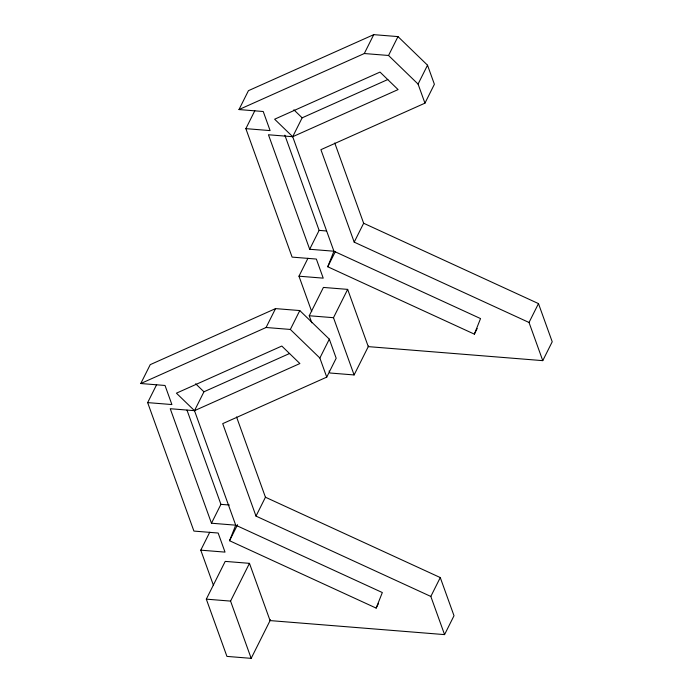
<?xml version="1.0" encoding="UTF-8"?>
<svg xmlns="http://www.w3.org/2000/svg" width="693" height="693" viewBox="0 0 693 693"><rect width="100%" height="100%" fill="white"/><g stroke="black" fill="none" stroke-linecap="round" stroke-linejoin="round"><path stroke-width="1.04" d="M327.746 266.762L333.922 251.212L292.697 136.712L274.627 119.205L380.015 72.081L398.085 89.588L292.697 136.712L268.451 134.763L309.676 249.263L333.922 251.212L480.535 318.581L474.358 334.139L327.746 266.762L335.308 251.654M229.548 540.722L235.715 525.173L194.499 410.672L176.42 393.174L281.808 346.05L299.887 363.548L194.499 410.672L170.244 408.723L211.469 523.224L235.715 525.173L382.328 592.55L376.152 608.099L229.548 540.722L237.578 524.679M254.833 110.707L245.859 128.647L270.105 130.596L263.236 111.512L238.99 109.563L248.432 90.679L373.735 34.65L397.99 36.599L427.52 65.194L434.39 84.277L424.948 103.162L320.911 149.679L354.201 242.143L529.028 322.479L542.766 360.646L368.278 346.63L347.661 289.379L323.414 287.43L309.243 315.748L311.772 322.782M156.627 384.676L147.652 402.607L171.899 404.556L165.029 385.473L140.783 383.524L150.234 364.648L275.537 308.61L299.783 310.559L329.314 339.154L336.183 358.238L326.741 377.122L222.713 423.64L256.003 516.103L430.829 596.448L444.568 634.615L270.071 620.59L249.463 563.34L225.208 561.391L206.315 599.15L226.932 656.401L251.178 658.35L270.504 619.733M292.697 136.712L302.148 117.827L387.837 79.513M238.99 109.563L364.293 53.534L373.735 34.65M194.499 410.672L203.941 391.796L289.631 353.473M364.293 53.534L388.539 55.475L397.99 36.599M140.783 383.524L266.086 327.494L275.537 308.61M309.676 249.263L319.118 230.379L284.832 135.135M311.729 311.616L298.978 276.195L307.952 258.264M266.086 327.494L290.341 329.444L299.783 310.559M424.948 103.162L418.07 84.078L427.52 65.194M211.469 523.224L220.92 504.348L186.989 410.109M354.201 242.143L363.652 223.259L334.754 142.992M213.531 585.585L200.779 550.164L209.754 532.224M329.132 370.989L329.859 372.999L354.106 374.948L333.489 317.697L347.661 289.379M326.741 377.122L319.871 358.038L329.314 339.154M256.003 516.103L265.445 497.227L236.547 416.952M251.178 658.35L230.57 601.1L249.463 563.34M354.106 374.948L368.598 345.98M474.358 334.139L477.191 328.473M376.152 608.099L378.517 603.378M529.028 322.479L538.478 303.603L363.652 223.259M542.766 360.646L552.217 341.77L538.478 303.603M430.829 596.448L440.272 577.564L265.445 497.227M444.568 634.615L454.01 615.73L440.272 577.564M319.118 230.379L326.498 230.977M298.978 276.195L323.224 278.144L316.354 259.061L292.108 257.112L245.859 128.647M309.243 315.748L333.489 317.697M220.92 504.348L229.348 505.024M200.779 550.164L225.026 552.113L218.156 533.03L193.91 531.081L147.652 402.607M206.315 599.15L230.57 601.1M388.539 55.475L418.07 84.078M293.867 109.806L302.148 117.827M290.341 329.444L319.871 358.038M195.66 383.775L203.941 391.796"/></g></svg>
